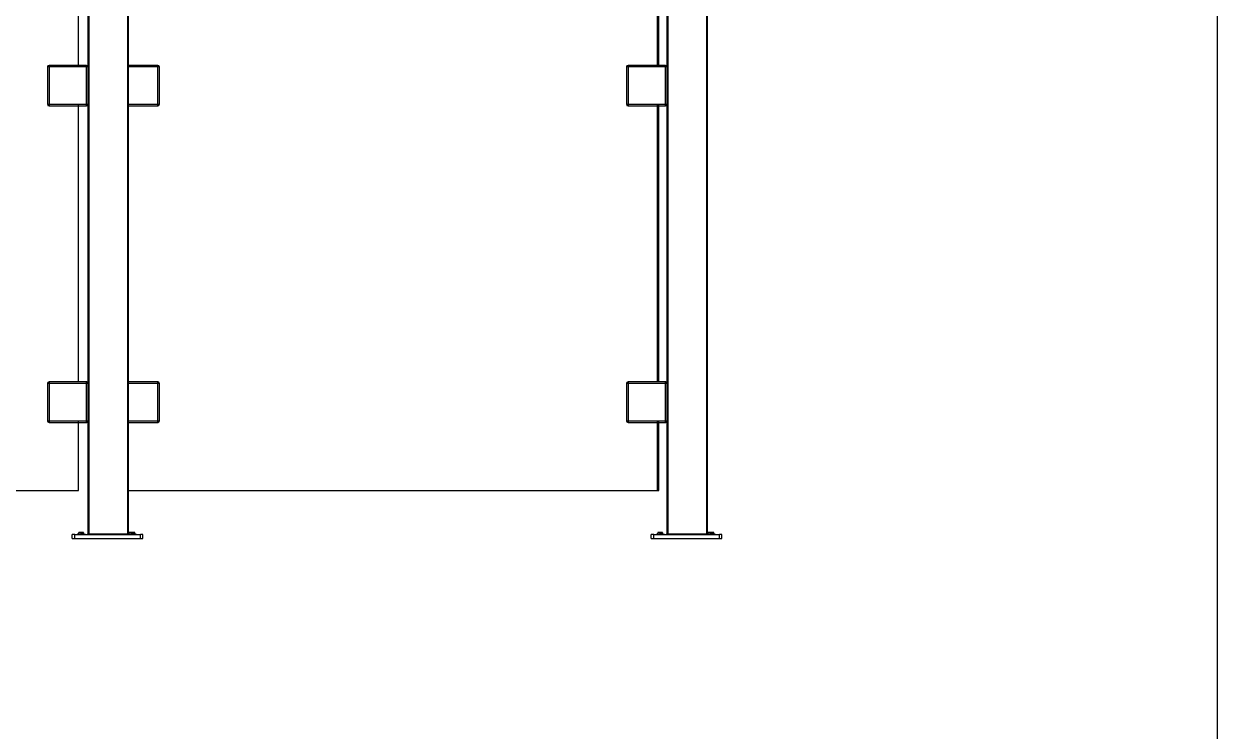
# Model space of a CAD drawing. Header units: millimetres. Extents: x 6020 to 14334, y 16216 to 25078.
# Drawn here: x 11971 to 14334, y 20737 to 22137 of the extents above; entities that cross this region are included whole.
import ezdxf

# ---------------------------------------------------------------- set-up
doc = ezdxf.new("R2010")
doc.units = ezdxf.units.MM
doc.header["$LTSCALE"] = 3
for name, color, linetype in [('Green', 3, 'Continuous'), ('Orange', 30, 'Continuous'), ('Red', 1, 'Continuous')]:
    doc.layers.add(name, color=color, linetype=linetype)

msp = doc.modelspace()

# ---------------------------------------------------------------- linework, layer by layer
msp.add_lwpolyline([(6020.2, 25078), (14334, 25078), (14334, 16215.9), (6020.2, 16215.9)], close=True)
at = {"layer": 'Green', "color": 7}
for p, q in [((12017.5, 22052), (12017.5, 21978)), ((12094.5, 22055), (12020.5, 22055)), ((12020.5, 22052), (12020.5, 21978)), ((12094.5, 22052), (12020.5, 22052)), ((12094.5, 21978), (12094.5, 22052)), ((12236.1, 22055), (12175.7, 22055)), ((12236.1, 22052), (12175.7, 22052)), ((12236.1, 21978), (12236.1, 22052)), ((12239.1, 21978), (12239.1, 22052)), ((13164.3, 22052), (13164.3, 21978)), ((13241.3, 22055), (13167.3, 22055)), ((13167.3, 22052), (13167.3, 21978)), ((13241.3, 22052), (13167.3, 22052)), ((13241.3, 21978), (13241.3, 22052)), ((12020.5, 21978), (12094.5, 21978)), ((12020.5, 21975), (12094.5, 21975)), ((12175.7, 21978), (12236.1, 21978)), ((12175.7, 21975), (12236.1, 21975)), ((13167.3, 21978), (13241.3, 21978)), ((13167.3, 21975), (13241.3, 21975)), ((12017.5, 21425.4), (12017.5, 21351.4)), ((12094.5, 21428.4), (12020.5, 21428.4)), ((12020.5, 21425.4), (12020.5, 21351.4)), ((12094.5, 21425.4), (12020.5, 21425.4)), ((12094.5, 21351.4), (12094.5, 21425.4)), ((12236.1, 21428.4), (12175.7, 21428.4)), ((12236.1, 21425.4), (12175.7, 21425.4)), ((12236.1, 21351.4), (12236.1, 21425.4)), ((12239.1, 21351.4), (12239.1, 21425.4)), ((13164.3, 21425.4), (13164.3, 21351.4)), ((13241.3, 21428.4), (13167.3, 21428.4)), ((13167.3, 21425.4), (13167.3, 21351.4)), ((13241.3, 21425.4), (13167.3, 21425.4)), ((13241.3, 21351.4), (13241.3, 21425.4)), ((12020.5, 21351.4), (12094.5, 21351.4)), ((12020.5, 21348.4), (12094.5, 21348.4)), ((12175.7, 21351.4), (12236.1, 21351.4)), ((12175.7, 21348.4), (12236.1, 21348.4)), ((13167.3, 21351.4), (13241.3, 21351.4)), ((13167.3, 21348.4), (13241.3, 21348.4))]:
    msp.add_line(p, q, dxfattribs=at)
for points in [[(12020.5, 22052, 0), (12017.5, 22052, 0)], [(12020.5, 22055, 0), (12020.5, 22055, 0), (12020.5, 22055, 0), (12020.5, 22055, 0), (12020.5, 22055, 0), (12020.5, 22055, 0), (12020.5, 22055, 0), (12020.5, 22055, 0), (12020.5, 22055, 0), (12020.5, 22055, 0), (12020.5, 22055, 0), (12020.5, 22055, 0), (12020.5, 22055, 0), (12020.5, 22055, 0), (12020.5, 22055, 0), (12020.5, 22054.9, 0), (12020.5, 22054.7, 0), (12020.5, 22052, 0)], [(12094.5, 22052, 0), (12094.5, 22055, 0)], [(12097.5, 22052, 0), (12097.5, 22052, 0), (12097.5, 22052, 0), (12097.5, 22052, 0), (12097.5, 22052, 0), (12097.5, 22052, 0), (12097.5, 22052, 0), (12097.5, 22052, 0), (12097.5, 22052, 0), (12097.5, 22052, 0), (12097.5, 22052, 0), (12097.5, 22052, 0), (12097.5, 22052, 0), (12097.5, 22052, 0), (12097.5, 22052, 0), (12097.4, 22052, 0), (12097.2, 22052, 0), (12094.5, 22052, 0)], [(12236.1, 22052, 0), (12236.1, 22055, 0)], [(12239.1, 22052, 0), (12239.1, 22052, 0), (12239.1, 22052, 0), (12239.1, 22052, 0), (12239.1, 22052, 0), (12239.1, 22052, 0), (12239.1, 22052, 0), (12239.1, 22052, 0), (12239.1, 22052, 0), (12239.1, 22052, 0), (12239.1, 22052, 0), (12239.1, 22052, 0), (12239.1, 22052, 0), (12239.1, 22052, 0), (12239.1, 22052, 0), (12239, 22052, 0), (12238.8, 22052, 0), (12236.1, 22052, 0)], [(13167.3, 22052, 0), (13164.3, 22052, 0)], [(13167.3, 22055, 0), (13167.3, 22055, 0), (13167.3, 22055, 0), (13167.3, 22055, 0), (13167.3, 22055, 0), (13167.3, 22055, 0), (13167.3, 22055, 0), (13167.3, 22055, 0), (13167.3, 22055, 0), (13167.3, 22055, 0), (13167.3, 22055, 0), (13167.3, 22055, 0), (13167.3, 22055, 0), (13167.3, 22055, 0), (13167.3, 22055, 0), (13167.3, 22054.9, 0), (13167.3, 22054.7, 0), (13167.3, 22052, 0)], [(13241.3, 22052, 0), (13241.3, 22055, 0)], [(13244.3, 22052, 0), (13244.3, 22052, 0), (13244.3, 22052, 0), (13244.3, 22052, 0), (13244.3, 22052, 0), (13244.3, 22052, 0), (13244.3, 22052, 0), (13244.3, 22052, 0), (13244.3, 22052, 0), (13244.3, 22052, 0), (13244.3, 22052, 0), (13244.3, 22052, 0), (13244.3, 22052, 0), (13244.2, 22052, 0), (13244.2, 22052, 0), (13243.9, 22052, 0), (13241.3, 22052, 0)], [(12017.5, 21978, 0), (12017.5, 21978, 0), (12017.5, 21978, 0), (12017.5, 21978, 0), (12017.5, 21978, 0), (12017.5, 21978, 0), (12017.5, 21978, 0), (12017.5, 21978, 0), (12017.5, 21978, 0), (12017.5, 21978, 0), (12017.5, 21978, 0), (12017.5, 21978, 0), (12017.5, 21978, 0), (12017.5, 21978, 0), (12017.6, 21978, 0), (12017.9, 21978, 0), (12020.5, 21978, 0)], [(12020.5, 21978, 0), (12020.5, 21975.9, 0), (12020.5, 21975.2, 0), (12020.5, 21975.1, 0), (12020.5, 21975, 0), (12020.5, 21975, 0), (12020.5, 21975, 0), (12020.5, 21975, 0), (12020.5, 21975, 0), (12020.5, 21975, 0), (12020.5, 21975, 0), (12020.5, 21975, 0), (12020.5, 21975, 0), (12020.5, 21975, 0), (12020.5, 21975, 0), (12020.5, 21975, 0), (12020.5, 21975, 0), (12020.5, 21975, 0), (12020.5, 21975, 0)], [(12094.5, 21978, 0), (12097.5, 21978, 0)], [(12094.5, 21975, 0), (12094.5, 21975, 0), (12094.5, 21975, 0), (12094.5, 21975, 0), (12094.5, 21975, 0), (12094.5, 21975, 0), (12094.5, 21975, 0), (12094.5, 21975, 0), (12094.5, 21975, 0), (12094.5, 21975, 0), (12094.5, 21975, 0), (12094.5, 21975, 0), (12094.5, 21975, 0), (12094.5, 21975.1, 0), (12094.5, 21975.1, 0), (12094.5, 21975.4, 0), (12094.5, 21978, 0)], [(12236.1, 21978, 0), (12239.1, 21978, 0)], [(12236.1, 21975, 0), (12236.1, 21975, 0), (12236.1, 21975, 0), (12236.1, 21975, 0), (12236.1, 21975, 0), (12236.1, 21975, 0), (12236.1, 21975, 0), (12236.1, 21975, 0), (12236.1, 21975, 0), (12236.1, 21975, 0), (12236.1, 21975, 0), (12236.1, 21975, 0), (12236.1, 21975, 0), (12236.1, 21975.1, 0), (12236.1, 21975.1, 0), (12236.1, 21975.4, 0), (12236.1, 21978, 0)], [(13164.3, 21978, 0), (13164.3, 21978, 0), (13164.3, 21978, 0), (13164.3, 21978, 0), (13164.3, 21978, 0), (13164.3, 21978, 0), (13164.3, 21978, 0), (13164.3, 21978, 0), (13164.3, 21978, 0), (13164.3, 21978, 0), (13164.3, 21978, 0), (13164.3, 21978, 0), (13164.3, 21978, 0), (13164.3, 21978, 0), (13164.3, 21978, 0), (13164.6, 21978, 0), (13167.3, 21978, 0)], [(13167.3, 21978, 0), (13167.3, 21975.9, 0), (13167.3, 21975.2, 0), (13167.3, 21975.1, 0), (13167.3, 21975, 0), (13167.3, 21975, 0), (13167.3, 21975, 0), (13167.3, 21975, 0), (13167.3, 21975, 0), (13167.3, 21975, 0), (13167.3, 21975, 0), (13167.3, 21975, 0), (13167.3, 21975, 0), (13167.3, 21975, 0), (13167.3, 21975, 0), (13167.3, 21975, 0), (13167.3, 21975, 0), (13167.3, 21975, 0), (13167.3, 21975, 0)], [(13241.3, 21978, 0), (13244.3, 21978, 0)], [(13241.3, 21975, 0), (13241.3, 21975, 0), (13241.3, 21975, 0), (13241.3, 21975, 0), (13241.3, 21975, 0), (13241.3, 21975, 0), (13241.3, 21975, 0), (13241.3, 21975, 0), (13241.3, 21975, 0), (13241.3, 21975, 0), (13241.3, 21975, 0), (13241.3, 21975, 0), (13241.3, 21975, 0), (13241.3, 21975.1, 0), (13241.3, 21975.1, 0), (13241.3, 21975.4, 0), (13241.3, 21978, 0)], [(12020.5, 21425.4, 0), (12017.5, 21425.4, 0)], [(12020.5, 21428.4, 0), (12020.5, 21428.4, 0), (12020.5, 21428.4, 0), (12020.5, 21428.4, 0), (12020.5, 21428.4, 0), (12020.5, 21428.4, 0), (12020.5, 21428.4, 0), (12020.5, 21428.4, 0), (12020.5, 21428.4, 0), (12020.5, 21428.4, 0), (12020.5, 21428.4, 0), (12020.5, 21428.4, 0), (12020.5, 21428.4, 0), (12020.5, 21428.4, 0), (12020.5, 21428.4, 0), (12020.5, 21428.3, 0), (12020.5, 21428.1, 0), (12020.5, 21425.4, 0)], [(12094.5, 21425.4, 0), (12094.5, 21428.4, 0)], [(12097.5, 21425.4, 0), (12097.5, 21425.4, 0), (12097.5, 21425.4, 0), (12097.5, 21425.4, 0), (12097.5, 21425.4, 0), (12097.5, 21425.4, 0), (12097.5, 21425.4, 0), (12097.5, 21425.4, 0), (12097.5, 21425.4, 0), (12097.5, 21425.4, 0), (12097.5, 21425.4, 0), (12097.5, 21425.4, 0), (12097.5, 21425.4, 0), (12097.5, 21425.4, 0), (12097.5, 21425.4, 0), (12097.4, 21425.4, 0), (12097.2, 21425.4, 0), (12094.5, 21425.4, 0)], [(12236.1, 21425.4, 0), (12236.1, 21428.4, 0)], [(12239.1, 21425.4, 0), (12239.1, 21425.4, 0), (12239.1, 21425.4, 0), (12239.1, 21425.4, 0), (12239.1, 21425.4, 0), (12239.1, 21425.4, 0), (12239.1, 21425.4, 0), (12239.1, 21425.4, 0), (12239.1, 21425.4, 0), (12239.1, 21425.4, 0), (12239.1, 21425.4, 0), (12239.1, 21425.4, 0), (12239.1, 21425.4, 0), (12239.1, 21425.4, 0), (12239.1, 21425.4, 0), (12239, 21425.4, 0), (12238.8, 21425.4, 0), (12236.1, 21425.4, 0)], [(13167.3, 21425.4, 0), (13164.3, 21425.4, 0)], [(13167.3, 21428.4, 0), (13167.3, 21428.4, 0), (13167.3, 21428.4, 0), (13167.3, 21428.4, 0), (13167.3, 21428.4, 0), (13167.3, 21428.4, 0), (13167.3, 21428.4, 0), (13167.3, 21428.4, 0), (13167.3, 21428.4, 0), (13167.3, 21428.4, 0), (13167.3, 21428.4, 0), (13167.3, 21428.4, 0), (13167.3, 21428.4, 0), (13167.3, 21428.4, 0), (13167.3, 21428.4, 0), (13167.3, 21428.3, 0), (13167.3, 21428.1, 0), (13167.3, 21425.4, 0)], [(13241.3, 21425.4, 0), (13241.3, 21428.4, 0)], [(13244.3, 21425.4, 0), (13244.3, 21425.4, 0), (13244.3, 21425.4, 0), (13244.3, 21425.4, 0), (13244.3, 21425.4, 0), (13244.3, 21425.4, 0), (13244.3, 21425.4, 0), (13244.3, 21425.4, 0), (13244.3, 21425.4, 0), (13244.3, 21425.4, 0), (13244.3, 21425.4, 0), (13244.3, 21425.4, 0), (13244.3, 21425.4, 0), (13244.2, 21425.4, 0), (13244.2, 21425.4, 0), (13243.9, 21425.4, 0), (13241.3, 21425.4, 0)], [(12017.5, 21351.4, 0), (12017.5, 21351.4, 0), (12017.5, 21351.4, 0), (12017.5, 21351.4, 0), (12017.5, 21351.4, 0), (12017.5, 21351.4, 0), (12017.5, 21351.4, 0), (12017.5, 21351.4, 0), (12017.5, 21351.4, 0), (12017.5, 21351.4, 0), (12017.5, 21351.4, 0), (12017.5, 21351.4, 0), (12017.5, 21351.4, 0), (12017.5, 21351.4, 0), (12017.6, 21351.4, 0), (12017.9, 21351.4, 0), (12020.5, 21351.4, 0)], [(12020.5, 21351.4, 0), (12020.5, 21348.4, 0)], [(12094.5, 21348.4, 0), (12094.5, 21348.4, 0), (12094.5, 21348.4, 0), (12094.5, 21348.4, 0), (12094.5, 21348.4, 0), (12094.5, 21348.4, 0), (12094.5, 21348.4, 0), (12094.5, 21348.4, 0), (12094.5, 21348.4, 0), (12094.5, 21348.4, 0), (12094.5, 21348.4, 0), (12094.5, 21348.4, 0), (12094.5, 21348.4, 0), (12094.5, 21348.4, 0), (12094.5, 21348.5, 0), (12094.5, 21348.5, 0), (12094.5, 21348.8, 0), (12094.5, 21351.4, 0)], [(12094.5, 21351.4, 0), (12097.5, 21351.4, 0)], [(12236.1, 21348.4, 0), (12236.1, 21348.4, 0), (12236.1, 21348.4, 0), (12236.1, 21348.4, 0), (12236.1, 21348.4, 0), (12236.1, 21348.4, 0), (12236.1, 21348.4, 0), (12236.1, 21348.4, 0), (12236.1, 21348.4, 0), (12236.1, 21348.4, 0), (12236.1, 21348.4, 0), (12236.1, 21348.4, 0), (12236.1, 21348.4, 0), (12236.1, 21348.4, 0), (12236.1, 21348.5, 0), (12236.1, 21348.5, 0), (12236.1, 21348.8, 0), (12236.1, 21351.4, 0)], [(12236.1, 21351.4, 0), (12239.1, 21351.4, 0)], [(13164.3, 21351.4, 0), (13164.3, 21351.4, 0), (13164.3, 21351.4, 0), (13164.3, 21351.4, 0), (13164.3, 21351.4, 0), (13164.3, 21351.4, 0), (13164.3, 21351.4, 0), (13164.3, 21351.4, 0), (13164.3, 21351.4, 0), (13164.3, 21351.4, 0), (13164.3, 21351.4, 0), (13164.3, 21351.4, 0), (13164.3, 21351.4, 0), (13164.3, 21351.4, 0), (13164.3, 21351.4, 0), (13164.6, 21351.4, 0), (13167.3, 21351.4, 0)], [(13167.3, 21351.4, 0), (13167.3, 21348.4, 0)], [(13241.3, 21348.4, 0), (13241.3, 21348.4, 0), (13241.3, 21348.4, 0), (13241.3, 21348.4, 0), (13241.3, 21348.4, 0), (13241.3, 21348.4, 0), (13241.3, 21348.4, 0), (13241.3, 21348.4, 0), (13241.3, 21348.4, 0), (13241.3, 21348.4, 0), (13241.3, 21348.4, 0), (13241.3, 21348.4, 0), (13241.3, 21348.4, 0), (13241.3, 21348.4, 0), (13241.3, 21348.5, 0), (13241.3, 21348.5, 0), (13241.3, 21348.8, 0), (13241.3, 21351.4, 0)], [(13241.3, 21351.4, 0), (13244.3, 21351.4, 0)]]:
    msp.add_polyline3d(points, dxfattribs=at)
for centre, start, end in [((12020.5, 22052), 90, 180), ((12094.5, 22052), 360, 90), ((12236.1, 22052), 360, 90), ((13167.3, 22052), 90, 180), ((13241.3, 22052), 0, 90), ((12020.5, 21978), 180, 270), ((12094.5, 21978), 270, 0), ((12236.1, 21978), 270, 0), ((13167.3, 21978), 180, 270), ((13241.3, 21978), 270, 360), ((12020.5, 21425.4), 90, 180), ((12094.5, 21425.4), 0, 90), ((12236.1, 21425.4), 0, 90), ((13167.3, 21425.4), 90, 180), ((13241.3, 21425.4), 0, 90), ((12020.5, 21351.4), 180, 270), ((12094.5, 21351.4), 270, 360), ((12236.1, 21351.4), 270, 360), ((13167.3, 21351.4), 180, 270), ((13241.3, 21351.4), 270, 0)]:
    msp.add_arc(centre, 3, start, end, dxfattribs=at)
at = {"layer": 'Orange', "color": 7}
for p, q in [((12097.5, 23524.7), (12097.5, 21128.2)), ((12099.3, 23524.7), (12099.3, 21128.2)), ((12175.7, 23524.7), (12175.7, 21128.2)), ((12177.5, 23524.7), (12177.5, 21128.2)), ((13244.3, 23524.7), (13244.3, 21128.2)), ((13246.1, 23524.7), (13246.1, 21128.2)), ((13322.5, 23524.7), (13322.5, 21128.2)), ((13324.3, 23524.7), (13324.3, 21128.2)), ((12079, 21127), (12079, 21129.4)), ((12079.2, 21127), (12079.2, 21129.4)), ((12084.3, 21127), (12084.3, 21129.4)), ((12089.2, 21127), (12089.2, 21129.4)), ((12178.9, 21127), (12178.9, 21129.4)), ((12184, 21127), (12184, 21129.4)), ((12188.9, 21127), (12188.9, 21129.4)), ((12190.8, 21127), (12190.8, 21129.4)), ((13226, 21127), (13226, 21129.4)), ((13231.1, 21127), (13231.1, 21129.4)), ((13236, 21127), (13236, 21129.4)), ((13325.7, 21127), (13325.7, 21129.4)), ((13330.8, 21127), (13330.8, 21129.4)), ((13335.6, 21127), (13335.6, 21129.4)), ((13337.6, 21127), (13337.6, 21129.4)), ((12066.5, 21118.4), (12066.5, 21126.4)), ((12071.5, 21126.4), (12201.5, 21126.4)), ((12071.5, 21118.4), (12071.5, 21126.4)), ((12071.5, 21118.4), (12201.5, 21118.4)), ((12079.2, 21127), (12084.3, 21127)), ((12084.3, 21126.8), (12079.3, 21126.8)), ((12084.3, 21127), (12089.2, 21127)), ((12089.1, 21126.8), (12084.3, 21126.8)), ((12099.3, 21128.2), (12175.7, 21128.2)), ((12178.9, 21127), (12184, 21127)), ((12184, 21126.8), (12179, 21126.8)), ((12184, 21127), (12188.9, 21127)), ((12188.8, 21126.8), (12184, 21126.8)), ((12201.5, 21118.4), (12201.5, 21126.4)), ((12206.5, 21118.4), (12206.5, 21126.4)), ((13213.3, 21118.4), (13213.3, 21126.4)), ((13218.3, 21126.4), (13348.3, 21126.4)), ((13218.3, 21118.4), (13218.3, 21126.4)), ((13218.3, 21118.4), (13348.3, 21118.4)), ((13226, 21127), (13231.1, 21127)), ((13231.1, 21126.8), (13226.1, 21126.8)), ((13231.1, 21127), (13236, 21127)), ((13235.8, 21126.8), (13231.1, 21126.8)), ((13246.1, 21128.2), (13322.5, 21128.2)), ((13325.7, 21127), (13330.8, 21127)), ((13330.7, 21126.8), (13325.8, 21126.8)), ((13335.5, 21126.8), (13330.7, 21126.8)), ((13330.8, 21127), (13335.6, 21127)), ((13348.3, 21118.4), (13348.3, 21126.4)), ((13353.3, 21118.4), (13353.3, 21126.4))]:
    msp.add_line(p, q, dxfattribs=at)
for points in [[(12079.2, 21129.4, 0), (12079.2, 21130, 0), (12079.2, 21130.1, 0), (12079.2, 21130.2, 0), (12079.2, 21130.2, 0), (12079.1, 21130.2, 0), (12079.1, 21130.2, 0), (12079.1, 21130.2, 0), (12079.1, 21130.2, 0), (12079.1, 21130.2, 0), (12079.1, 21130.2, 0), (12079.1, 21130.2, 0), (12079.1, 21130.2, 0), (12079.1, 21130.2, 0), (12079.1, 21130.2, 0), (12079.1, 21130.2, 0), (12079.1, 21130.2, 0), (12079.1, 21130.2, 0), (12079.1, 21130.2, 0), (12079.1, 21130.2, 0), (12079.1, 21130.2, 0), (12079.1, 21130.2, 0), (12079.1, 21130.2, 0), (12079.1, 21130.2, 0), (12079.1, 21130.1, 0), (12079.1, 21130.1, 0), (12079.1, 21129.9, 0), (12079, 21129.4, 0)], [(12084.3, 21129.4, 0), (12084.2, 21129.5, 0), (12084.1, 21129.6, 0), (12084, 21129.7, 0), (12083.8, 21129.8, 0), (12083.5, 21130, 0), (12083.2, 21130, 0), (12082.5, 21130.2, 0), (12081.2, 21130.2, 0), (12080.6, 21130.1, 0), (12080.1, 21130, 0), (12079.9, 21129.9, 0), (12079.6, 21129.8, 0), (12079.5, 21129.7, 0), (12079.4, 21129.6, 0), (12079.3, 21129.5, 0), (12079.2, 21129.4, 0)], [(12084.5, 21129.6, 0), (12084.6, 21129.7, 0), (12084.8, 21129.8, 0), (12085, 21129.9, 0), (12085.3, 21130, 0), (12085.9, 21130.1, 0), (12086.6, 21130.2, 0), (12087.2, 21130.2, 0), (12087.8, 21130.1, 0), (12088.1, 21130.1, 0), (12088.4, 21130, 0), (12088.7, 21129.8, 0), (12088.9, 21129.8, 0), (12089, 21129.7, 0), (12089.1, 21129.5, 0), (12089.2, 21129.5, 0), (12089.2, 21129.4, 0)], [(12178.9, 21129.4, 0), (12178.9, 21130, 0), (12178.9, 21130.1, 0), (12178.9, 21130.2, 0), (12178.9, 21130.2, 0), (12178.8, 21130.2, 0), (12178.8, 21130.2, 0), (12178.8, 21130.2, 0), (12178.8, 21130.2, 0), (12178.8, 21130.2, 0), (12178.8, 21130.2, 0), (12178.8, 21130.2, 0), (12178.8, 21130.2, 0), (12178.8, 21130.2, 0), (12178.8, 21130.2, 0), (12178.8, 21130.2, 0), (12178.8, 21130.2, 0), (12178.8, 21130.2, 0), (12178.8, 21130.2, 0), (12178.8, 21130.2, 0), (12178.8, 21130.2, 0), (12178.8, 21130.2, 0), (12178.8, 21130.2, 0), (12178.8, 21130.2, 0), (12178.8, 21130.1, 0), (12178.8, 21130.1, 0), (12178.8, 21129.9, 0), (12178.7, 21129.4, 0)], [(12184, 21129.4, 0), (12183.9, 21129.5, 0), (12183.8, 21129.6, 0), (12183.7, 21129.7, 0), (12183.5, 21129.8, 0), (12183.2, 21130, 0), (12182.9, 21130, 0), (12182.2, 21130.2, 0), (12180.8, 21130.2, 0), (12180.3, 21130.1, 0), (12179.8, 21130, 0), (12179.6, 21129.9, 0), (12179.3, 21129.8, 0), (12179.2, 21129.7, 0), (12179.1, 21129.6, 0), (12179, 21129.5, 0), (12178.9, 21129.4, 0)], [(12184.2, 21129.6, 0), (12184.3, 21129.7, 0), (12184.4, 21129.8, 0), (12184.7, 21129.9, 0), (12185, 21130, 0), (12185.6, 21130.1, 0), (12186.3, 21130.2, 0), (12186.9, 21130.2, 0), (12187.5, 21130.1, 0), (12187.8, 21130.1, 0), (12188.1, 21130, 0), (12188.4, 21129.8, 0), (12188.6, 21129.8, 0), (12188.7, 21129.7, 0), (12188.8, 21129.5, 0), (12188.9, 21129.5, 0), (12188.9, 21129.4, 0)], [(12186.1, 21129.6, 0), (12186.2, 21129.7, 0), (12186.4, 21129.8, 0), (12186.6, 21129.9, 0), (12186.9, 21130, 0), (12187.5, 21130.1, 0), (12188.2, 21130.2, 0), (12188.8, 21130.2, 0), (12189.4, 21130.1, 0), (12189.7, 21130.1, 0), (12190, 21130, 0), (12190.3, 21129.8, 0), (12190.5, 21129.8, 0), (12190.6, 21129.7, 0), (12190.7, 21129.5, 0), (12190.8, 21129.5, 0), (12190.8, 21129.4, 0)], [(12188.7, 21129.4, 0), (12188.8, 21130, 0), (12188.8, 21130.1, 0), (12188.8, 21130.2, 0), (12188.8, 21130.2, 0), (12188.8, 21130.2, 0), (12188.8, 21130.2, 0), (12188.8, 21130.2, 0), (12188.8, 21130.2, 0), (12188.8, 21130.2, 0), (12188.8, 21130.2, 0), (12188.8, 21130.2, 0), (12188.8, 21130.2, 0), (12188.8, 21130.2, 0), (12188.8, 21130.2, 0), (12188.8, 21130.2, 0), (12188.8, 21130.2, 0), (12188.8, 21130.2, 0), (12188.8, 21130.2, 0), (12188.8, 21130.2, 0), (12188.8, 21130.2, 0), (12188.8, 21130.2, 0), (12188.8, 21130.2, 0), (12188.8, 21130.2, 0), (12188.9, 21130.1, 0), (12188.9, 21130.1, 0), (12188.9, 21129.9, 0), (12188.9, 21129.4, 0)], [(13226, 21129.4, 0), (13225.9, 21130, 0), (13225.9, 21130.1, 0), (13225.9, 21130.2, 0), (13225.9, 21130.2, 0), (13225.9, 21130.2, 0), (13225.9, 21130.2, 0), (13225.9, 21130.2, 0), (13225.9, 21130.2, 0), (13225.9, 21130.2, 0), (13225.9, 21130.2, 0), (13225.9, 21130.2, 0), (13225.9, 21130.2, 0), (13225.9, 21130.2, 0), (13225.9, 21130.2, 0), (13225.9, 21130.2, 0), (13225.9, 21130.2, 0), (13225.9, 21130.2, 0), (13225.9, 21130.2, 0), (13225.9, 21130.2, 0), (13225.8, 21130.2, 0), (13225.8, 21130.2, 0), (13225.8, 21130.2, 0), (13225.8, 21130.2, 0), (13225.8, 21130.1, 0), (13225.8, 21130.1, 0), (13225.8, 21129.9, 0), (13225.8, 21129.4, 0)], [(13231.1, 21129.4, 0), (13231, 21129.5, 0), (13230.8, 21129.6, 0), (13230.7, 21129.7, 0), (13230.6, 21129.8, 0), (13230.3, 21130, 0), (13229.9, 21130, 0), (13229.3, 21130.2, 0), (13227.9, 21130.2, 0), (13227.4, 21130.1, 0), (13226.8, 21130, 0), (13226.6, 21129.9, 0), (13226.4, 21129.8, 0), (13226.2, 21129.7, 0), (13226.1, 21129.6, 0), (13226, 21129.5, 0), (13226, 21129.4, 0)], [(13231.2, 21129.6, 0), (13231.4, 21129.7, 0), (13231.5, 21129.8, 0), (13231.8, 21129.9, 0), (13232, 21130, 0), (13232.7, 21130.1, 0), (13233.3, 21130.2, 0), (13233.9, 21130.2, 0), (13234.5, 21130.1, 0), (13234.9, 21130.1, 0), (13235.2, 21130, 0), (13235.5, 21129.8, 0), (13235.6, 21129.8, 0), (13235.7, 21129.7, 0), (13235.9, 21129.5, 0), (13235.9, 21129.5, 0), (13236, 21129.4, 0)], [(13325.7, 21129.4, 0), (13325.6, 21130, 0), (13325.6, 21130.1, 0), (13325.6, 21130.2, 0), (13325.6, 21130.2, 0), (13325.6, 21130.2, 0), (13325.6, 21130.2, 0), (13325.6, 21130.2, 0), (13325.6, 21130.2, 0), (13325.6, 21130.2, 0), (13325.6, 21130.2, 0), (13325.6, 21130.2, 0), (13325.6, 21130.2, 0), (13325.6, 21130.2, 0), (13325.6, 21130.2, 0), (13325.6, 21130.2, 0), (13325.6, 21130.2, 0), (13325.6, 21130.2, 0), (13325.5, 21130.2, 0), (13325.5, 21130.2, 0), (13325.5, 21130.2, 0), (13325.5, 21130.2, 0), (13325.5, 21130.2, 0), (13325.5, 21130.2, 0), (13325.5, 21130.1, 0), (13325.5, 21130.1, 0), (13325.5, 21129.9, 0), (13325.5, 21129.4, 0)], [(13330.8, 21129.4, 0), (13330.7, 21129.5, 0), (13330.5, 21129.6, 0), (13330.4, 21129.7, 0), (13330.3, 21129.8, 0), (13330, 21130, 0), (13329.6, 21130, 0), (13329, 21130.2, 0), (13327.6, 21130.2, 0), (13327.1, 21130.1, 0), (13326.5, 21130, 0), (13326.3, 21129.9, 0), (13326.1, 21129.8, 0), (13325.9, 21129.7, 0), (13325.8, 21129.6, 0), (13325.7, 21129.5, 0), (13325.7, 21129.4, 0)], [(13330.9, 21129.6, 0), (13331.1, 21129.7, 0), (13331.2, 21129.8, 0), (13331.5, 21129.9, 0), (13331.7, 21130, 0), (13332.4, 21130.1, 0), (13333, 21130.2, 0), (13333.6, 21130.2, 0), (13334.2, 21130.1, 0), (13334.5, 21130.1, 0), (13334.9, 21130, 0), (13335.2, 21129.8, 0), (13335.3, 21129.8, 0), (13335.4, 21129.7, 0), (13335.5, 21129.5, 0), (13335.6, 21129.5, 0), (13335.6, 21129.4, 0)], [(13332.8, 21129.6, 0), (13333, 21129.7, 0), (13333.1, 21129.8, 0), (13333.4, 21129.9, 0), (13333.7, 21130, 0), (13334.3, 21130.1, 0), (13334.9, 21130.2, 0), (13335.5, 21130.2, 0), (13336.1, 21130.1, 0), (13336.5, 21130.1, 0), (13336.8, 21130, 0), (13337.1, 21129.8, 0), (13337.2, 21129.8, 0), (13337.3, 21129.7, 0), (13337.5, 21129.5, 0), (13337.5, 21129.5, 0), (13337.6, 21129.4, 0)], [(13335.5, 21129.4, 0), (13335.5, 21130, 0), (13335.5, 21130.1, 0), (13335.5, 21130.2, 0), (13335.5, 21130.2, 0), (13335.5, 21130.2, 0), (13335.5, 21130.2, 0), (13335.5, 21130.2, 0), (13335.5, 21130.2, 0), (13335.5, 21130.2, 0), (13335.5, 21130.2, 0), (13335.5, 21130.2, 0), (13335.5, 21130.2, 0), (13335.6, 21130.2, 0), (13335.6, 21130.2, 0), (13335.6, 21130.2, 0), (13335.6, 21130.2, 0), (13335.6, 21130.2, 0), (13335.6, 21130.2, 0), (13335.6, 21130.2, 0), (13335.6, 21130.2, 0), (13335.6, 21130.2, 0), (13335.6, 21130.2, 0), (13335.6, 21130.2, 0), (13335.6, 21130.1, 0), (13335.6, 21130.1, 0), (13335.6, 21129.9, 0), (13335.6, 21129.4, 0)], [(12071.5, 21126.4, 0), (12066.5, 21126.4, 0)], [(12066.5, 21118.4, 0), (12066.5, 21118.4, 0), (12066.5, 21118.4, 0), (12066.5, 21118.4, 0), (12066.5, 21118.4, 0), (12066.5, 21118.4, 0), (12066.5, 21118.4, 0), (12066.5, 21118.4, 0), (12066.5, 21118.4, 0), (12066.5, 21118.4, 0), (12066.5, 21118.4, 0), (12066.5, 21118.4, 0), (12066.5, 21118.4, 0), (12066.6, 21118.4, 0), (12066.7, 21118.4, 0), (12067.1, 21118.4, 0), (12071.5, 21118.4, 0)], [(12079.5, 21126.8, 0), (12077, 21126.8, 0), (12076.5, 21126.8, 0), (12076.4, 21126.8, 0), (12076.4, 21126.8, 0), (12076.4, 21126.8, 0), (12076.4, 21126.8, 0), (12076.4, 21126.8, 0), (12076.4, 21126.8, 0), (12076.4, 21126.8, 0), (12076.4, 21126.8, 0), (12076.4, 21126.8, 0), (12076.4, 21126.8, 0), (12076.4, 21126.8, 0), (12076.4, 21126.8, 0), (12076.4, 21126.8, 0), (12076.4, 21126.8, 0), (12076.4, 21126.8, 0), (12076.4, 21126.8, 0), (12076.4, 21126.8, 0), (12076.4, 21126.8, 0), (12076.5, 21126.8, 0), (12076.8, 21126.8, 0), (12078, 21126.8, 0), (12091.9, 21126.8, 0)], [(12077.1, 21126.8, 0), (12077.1, 21126.8, 0), (12077.1, 21126.8, 0), (12077.1, 21126.8, 0), (12077.1, 21126.8, 0), (12077.1, 21126.8, 0), (12077.1, 21126.8, 0), (12077.1, 21126.8, 0), (12077.1, 21126.8, 0), (12077.1, 21126.8, 0), (12077.1, 21126.8, 0), (12077.1, 21126.8, 0), (12077.1, 21126.8, 0), (12077.1, 21126.8, 0), (12077.2, 21126.8, 0), (12077.4, 21126.8, 0), (12078.5, 21126.8, 0), (12080.4, 21126.8, 0)], [(12091.9, 21126.8, 0), (12091.9, 21126.8, 0), (12091.9, 21126.8, 0), (12091.9, 21126.8, 0), (12091.9, 21126.8, 0), (12091.9, 21126.8, 0), (12091.9, 21126.8, 0), (12091.9, 21126.8, 0), (12091.9, 21126.8, 0), (12091.9, 21126.8, 0), (12091.9, 21126.8, 0), (12091.9, 21126.8, 0), (12091.8, 21126.8, 0), (12091.8, 21126.8, 0), (12091.7, 21126.8, 0), (12091.4, 21126.8, 0), (12090, 21126.8, 0), (12087.7, 21126.8, 0)], [(12092.5, 21126.8, 0), (12092.5, 21126.8, 0), (12092.5, 21126.8, 0), (12092.5, 21126.8, 0), (12092.5, 21126.8, 0), (12092.5, 21126.8, 0), (12092.5, 21126.8, 0), (12092.5, 21126.8, 0), (12092.5, 21126.8, 0), (12092.5, 21126.8, 0), (12092.5, 21126.8, 0), (12092.5, 21126.8, 0), (12092.5, 21126.8, 0), (12092.5, 21126.8, 0), (12092.4, 21126.8, 0), (12092.1, 21126.8, 0), (12090.8, 21126.8, 0), (12088.6, 21126.8, 0)], [(12088.6, 21126.8, 0), (12092.5, 21126.8, 0)], [(12097.5, 21128.2, 0), (12097.5, 21128.2, 0), (12097.5, 21128.2, 0), (12097.5, 21128.2, 0), (12097.5, 21128.2, 0), (12097.5, 21128.2, 0), (12097.5, 21128.2, 0), (12097.5, 21128.2, 0), (12097.5, 21128.2, 0), (12097.5, 21128.2, 0), (12097.5, 21128.2, 0), (12097.5, 21128.2, 0), (12097.5, 21128.2, 0), (12097.5, 21128.2, 0), (12097.6, 21128.2, 0), (12097.7, 21128.2, 0), (12099.3, 21128.2, 0)], [(12099.3, 21128.2, 0), (12099.3, 21126.4, 0)], [(12175.7, 21126.4, 0), (12175.7, 21126.4, 0), (12175.7, 21126.4, 0), (12175.7, 21126.4, 0), (12175.7, 21126.4, 0), (12175.7, 21126.4, 0), (12175.7, 21126.4, 0), (12175.7, 21126.4, 0), (12175.7, 21126.4, 0), (12175.7, 21126.4, 0), (12175.7, 21126.4, 0), (12175.7, 21126.4, 0), (12175.7, 21126.4, 0), (12175.7, 21126.4, 0), (12175.7, 21126.4, 0), (12175.7, 21126.5, 0), (12175.7, 21126.7, 0), (12175.7, 21128.2, 0)], [(12175.7, 21128.2, 0), (12177.5, 21128.2, 0)], [(12176.1, 21126.8, 0), (12176.1, 21126.8, 0), (12176.1, 21126.8, 0), (12176.1, 21126.8, 0), (12176.1, 21126.8, 0), (12176.1, 21126.8, 0), (12176.1, 21126.8, 0), (12176.1, 21126.8, 0), (12176.1, 21126.8, 0), (12176.1, 21126.8, 0), (12176.1, 21126.8, 0), (12176.1, 21126.8, 0), (12176.1, 21126.8, 0), (12176.2, 21126.8, 0), (12176.3, 21126.8, 0), (12177.1, 21126.8, 0), (12191.5, 21126.8, 0)], [(12191.5, 21126.8, 0), (12191.5, 21126.8, 0), (12191.5, 21126.8, 0), (12191.5, 21126.8, 0), (12191.5, 21126.8, 0), (12191.5, 21126.8, 0), (12191.5, 21126.8, 0), (12191.5, 21126.8, 0), (12191.5, 21126.8, 0), (12191.5, 21126.8, 0), (12191.5, 21126.8, 0), (12191.5, 21126.8, 0), (12191.5, 21126.8, 0), (12191.5, 21126.8, 0), (12191.4, 21126.8, 0), (12191.1, 21126.8, 0), (12187.2, 21126.8, 0)], [(12188.1, 21126.8, 0), (12193.5, 21126.8, 0)], [(12193.5, 21126.8, 0), (12193.5, 21126.8, 0), (12193.5, 21126.8, 0), (12193.5, 21126.8, 0), (12193.5, 21126.8, 0), (12193.5, 21126.8, 0), (12193.5, 21126.8, 0), (12193.5, 21126.8, 0), (12193.5, 21126.8, 0), (12193.5, 21126.8, 0), (12193.5, 21126.8, 0), (12193.5, 21126.8, 0), (12193.5, 21126.8, 0), (12193.4, 21126.8, 0), (12193.4, 21126.8, 0), (12193.4, 21126.8, 0), (12193.1, 21126.8, 0), (12191.9, 21126.8, 0), (12189.9, 21126.8, 0)], [(12206.5, 21126.4, 0), (12206.5, 21126.4, 0), (12206.5, 21126.4, 0), (12206.5, 21126.4, 0), (12206.5, 21126.4, 0), (12206.5, 21126.4, 0), (12206.5, 21126.4, 0), (12206.5, 21126.4, 0), (12206.5, 21126.4, 0), (12206.5, 21126.4, 0), (12206.5, 21126.4, 0), (12206.5, 21126.4, 0), (12206.5, 21126.4, 0), (12206.5, 21126.4, 0), (12206.5, 21126.4, 0), (12206.4, 21126.4, 0), (12205.9, 21126.4, 0), (12201.5, 21126.4, 0)], [(12201.5, 21118.4, 0), (12206.5, 21118.4, 0)], [(13218.3, 21126.4, 0), (13213.3, 21126.4, 0)], [(13213.3, 21118.4, 0), (13213.3, 21118.4, 0), (13213.3, 21118.4, 0), (13213.3, 21118.4, 0), (13213.3, 21118.4, 0), (13213.3, 21118.4, 0), (13213.3, 21118.4, 0), (13213.3, 21118.4, 0), (13213.3, 21118.4, 0), (13213.3, 21118.4, 0), (13213.3, 21118.4, 0), (13213.3, 21118.4, 0), (13213.3, 21118.4, 0), (13213.3, 21118.4, 0), (13213.4, 21118.4, 0), (13213.9, 21118.4, 0), (13218.3, 21118.4, 0)], [(13226.2, 21126.8, 0), (13223.7, 21126.8, 0), (13223.2, 21126.8, 0), (13223.1, 21126.8, 0), (13223.1, 21126.8, 0), (13223.1, 21126.8, 0), (13223.1, 21126.8, 0), (13223.1, 21126.8, 0), (13223.1, 21126.8, 0), (13223.1, 21126.8, 0), (13223.1, 21126.8, 0), (13223.1, 21126.8, 0), (13223.1, 21126.8, 0), (13223.1, 21126.8, 0), (13223.1, 21126.8, 0), (13223.1, 21126.8, 0), (13223.1, 21126.8, 0), (13223.1, 21126.8, 0), (13223.1, 21126.8, 0), (13223.1, 21126.8, 0), (13223.2, 21126.8, 0), (13223.2, 21126.8, 0), (13223.5, 21126.8, 0), (13224.7, 21126.8, 0), (13238.6, 21126.8, 0)], [(13223.8, 21126.8, 0), (13223.8, 21126.8, 0), (13223.8, 21126.8, 0), (13223.8, 21126.8, 0), (13223.8, 21126.8, 0), (13223.8, 21126.8, 0), (13223.8, 21126.8, 0), (13223.8, 21126.8, 0), (13223.8, 21126.8, 0), (13223.8, 21126.8, 0), (13223.8, 21126.8, 0), (13223.8, 21126.8, 0), (13223.8, 21126.8, 0), (13223.8, 21126.8, 0), (13223.8, 21126.8, 0), (13223.9, 21126.8, 0), (13224.2, 21126.8, 0), (13225.2, 21126.8, 0), (13227.1, 21126.8, 0)], [(13238.6, 21126.8, 0), (13238.6, 21126.8, 0), (13238.6, 21126.8, 0), (13238.6, 21126.8, 0), (13238.6, 21126.8, 0), (13238.6, 21126.8, 0), (13238.6, 21126.8, 0), (13238.6, 21126.8, 0), (13238.6, 21126.8, 0), (13238.6, 21126.8, 0), (13238.6, 21126.8, 0), (13238.6, 21126.8, 0), (13238.6, 21126.8, 0), (13238.6, 21126.8, 0), (13238.5, 21126.8, 0), (13238.1, 21126.8, 0), (13236.8, 21126.8, 0), (13234.4, 21126.8, 0)], [(13239.3, 21126.8, 0), (13239.3, 21126.8, 0), (13239.3, 21126.8, 0), (13239.3, 21126.8, 0), (13239.3, 21126.8, 0), (13239.3, 21126.8, 0), (13239.3, 21126.8, 0), (13239.3, 21126.8, 0), (13239.3, 21126.8, 0), (13239.3, 21126.8, 0), (13239.3, 21126.8, 0), (13239.3, 21126.8, 0), (13239.3, 21126.8, 0), (13239.2, 21126.8, 0), (13239.2, 21126.8, 0), (13238.9, 21126.8, 0), (13237.5, 21126.8, 0), (13235.3, 21126.8, 0)], [(13235.3, 21126.8, 0), (13239.3, 21126.8, 0)], [(13244.3, 21128.2, 0), (13244.3, 21128.2, 0), (13244.3, 21128.2, 0), (13244.3, 21128.2, 0), (13244.3, 21128.2, 0), (13244.3, 21128.2, 0), (13244.3, 21128.2, 0), (13244.3, 21128.2, 0), (13244.3, 21128.2, 0), (13244.3, 21128.2, 0), (13244.3, 21128.2, 0), (13244.3, 21128.2, 0), (13244.3, 21128.2, 0), (13244.3, 21128.2, 0), (13244.3, 21128.2, 0), (13244.5, 21128.2, 0), (13246.1, 21128.2, 0)], [(13246.1, 21128.2, 0), (13246.1, 21126.4, 0)], [(13322.5, 21126.4, 0), (13322.5, 21126.4, 0), (13322.5, 21126.4, 0), (13322.5, 21126.4, 0), (13322.5, 21126.4, 0), (13322.5, 21126.4, 0), (13322.5, 21126.4, 0), (13322.5, 21126.4, 0), (13322.5, 21126.4, 0), (13322.5, 21126.4, 0), (13322.5, 21126.4, 0), (13322.5, 21126.4, 0), (13322.5, 21126.4, 0), (13322.5, 21126.4, 0), (13322.5, 21126.4, 0), (13322.5, 21126.5, 0), (13322.5, 21126.7, 0), (13322.5, 21128.2, 0)], [(13322.5, 21128.2, 0), (13324.3, 21128.2, 0)], [(13322.8, 21126.8, 0), (13322.8, 21126.8, 0), (13322.8, 21126.8, 0), (13322.8, 21126.8, 0), (13322.8, 21126.8, 0), (13322.8, 21126.8, 0), (13322.8, 21126.8, 0), (13322.8, 21126.8, 0), (13322.8, 21126.8, 0), (13322.8, 21126.8, 0), (13322.8, 21126.8, 0), (13322.8, 21126.8, 0), (13322.8, 21126.8, 0), (13322.9, 21126.8, 0), (13323.1, 21126.8, 0), (13323.8, 21126.8, 0), (13338.3, 21126.8, 0)], [(13338.3, 21126.8, 0), (13338.3, 21126.8, 0), (13338.3, 21126.8, 0), (13338.3, 21126.8, 0), (13338.3, 21126.8, 0), (13338.3, 21126.8, 0), (13338.3, 21126.8, 0), (13338.3, 21126.8, 0), (13338.3, 21126.8, 0), (13338.3, 21126.8, 0), (13338.3, 21126.8, 0), (13338.3, 21126.8, 0), (13338.3, 21126.8, 0), (13338.3, 21126.8, 0), (13338.2, 21126.8, 0), (13337.8, 21126.8, 0), (13333.8, 21126.8, 0)], [(13334.8, 21126.8, 0), (13340.2, 21126.8, 0)], [(13340.2, 21126.8, 0), (13340.2, 21126.8, 0), (13340.2, 21126.8, 0), (13340.2, 21126.8, 0), (13340.2, 21126.8, 0), (13340.2, 21126.8, 0), (13340.2, 21126.8, 0), (13340.2, 21126.8, 0), (13340.2, 21126.8, 0), (13340.2, 21126.8, 0), (13340.2, 21126.8, 0), (13340.2, 21126.8, 0), (13340.2, 21126.8, 0), (13340.2, 21126.8, 0), (13340.1, 21126.8, 0), (13339.8, 21126.8, 0), (13338.6, 21126.8, 0), (13336.6, 21126.8, 0)], [(13353.3, 21126.4, 0), (13353.3, 21126.4, 0), (13353.3, 21126.4, 0), (13353.3, 21126.4, 0), (13353.3, 21126.4, 0), (13353.3, 21126.4, 0), (13353.3, 21126.4, 0), (13353.3, 21126.4, 0), (13353.3, 21126.4, 0), (13353.3, 21126.4, 0), (13353.3, 21126.4, 0), (13353.3, 21126.4, 0), (13353.2, 21126.4, 0), (13353.2, 21126.4, 0), (13353.1, 21126.4, 0), (13352.6, 21126.4, 0), (13348.3, 21126.4, 0)], [(13348.3, 21118.4, 0), (13353.3, 21118.4, 0)]]:
    msp.add_polyline3d(points, dxfattribs=at)
for points in [[(12084.5, 21130.3, 0), (12079.4, 21130.3, 0), (12079.3, 21130.3, 0), (12079.3, 21130.3, 0), (12079.3, 21130.3, 0), (12079.3, 21130.3, 0), (12079.3, 21130.3, 0), (12079.3, 21130.3, 0), (12079.3, 21130.3, 0), (12079.3, 21130.3, 0), (12079.3, 21130.3, 0), (12079.3, 21130.3, 0), (12079.3, 21130.3, 0), (12079.3, 21130.3, 0), (12079.3, 21130.3, 0), (12079.3, 21130.3, 0), (12079.3, 21130.3, 0), (12079.4, 21130.3, 0), (12079.5, 21130.3, 0), (12079.9, 21130.3, 0), (12088.1, 21130.3, 0), (12088.9, 21130.3, 0), (12088.9, 21130.3, 0), (12088.9, 21130.3, 0), (12088.9, 21130.3, 0), (12088.9, 21130.3, 0), (12088.9, 21130.3, 0), (12088.9, 21130.3, 0), (12088.9, 21130.3, 0), (12088.9, 21130.3, 0), (12088.9, 21130.3, 0), (12088.9, 21130.3, 0), (12088.9, 21130.3, 0), (12088.9, 21130.3, 0), (12088.9, 21130.3, 0), (12088.9, 21130.3, 0), (12088.9, 21130.3, 0), (12088.9, 21130.3, 0), (12088.9, 21130.3, 0), (12088.9, 21130.3, 0), (12088.9, 21130.3, 0), (12088.8, 21130.3, 0), (12087.6, 21130.3, 0)], [(12184.2, 21130.3, 0), (12179.1, 21130.3, 0), (12179, 21130.3, 0), (12179, 21130.3, 0), (12179, 21130.3, 0), (12179, 21130.3, 0), (12179, 21130.3, 0), (12179, 21130.3, 0), (12179, 21130.3, 0), (12179, 21130.3, 0), (12179, 21130.3, 0), (12179, 21130.3, 0), (12179, 21130.3, 0), (12179, 21130.3, 0), (12179, 21130.3, 0), (12179, 21130.3, 0), (12179, 21130.3, 0), (12179.1, 21130.3, 0), (12179.2, 21130.3, 0), (12179.6, 21130.3, 0), (12187.8, 21130.3, 0), (12188.6, 21130.3, 0), (12188.6, 21130.3, 0), (12188.6, 21130.3, 0), (12188.6, 21130.3, 0), (12188.6, 21130.3, 0), (12188.6, 21130.3, 0), (12188.6, 21130.3, 0), (12188.6, 21130.3, 0), (12188.6, 21130.3, 0), (12188.6, 21130.3, 0), (12188.6, 21130.3, 0), (12188.6, 21130.3, 0), (12188.6, 21130.3, 0), (12188.6, 21130.3, 0), (12188.6, 21130.3, 0), (12188.6, 21130.3, 0), (12188.6, 21130.3, 0), (12188.6, 21130.3, 0), (12188.6, 21130.3, 0), (12188.6, 21130.3, 0), (12188.5, 21130.3, 0), (12187.3, 21130.3, 0)], [(12186.1, 21130.3, 0), (12181, 21130.3, 0), (12180.9, 21130.3, 0), (12180.9, 21130.3, 0), (12180.9, 21130.3, 0), (12180.9, 21130.3, 0), (12180.9, 21130.3, 0), (12180.9, 21130.3, 0), (12180.9, 21130.3, 0), (12180.9, 21130.3, 0), (12180.9, 21130.3, 0), (12180.9, 21130.3, 0), (12180.9, 21130.3, 0), (12180.9, 21130.3, 0), (12180.9, 21130.3, 0), (12180.9, 21130.3, 0), (12180.9, 21130.3, 0), (12181, 21130.3, 0), (12181.1, 21130.3, 0), (12181.5, 21130.3, 0), (12189.7, 21130.3, 0), (12190.5, 21130.3, 0), (12190.5, 21130.3, 0), (12190.5, 21130.3, 0), (12190.5, 21130.3, 0), (12190.5, 21130.3, 0), (12190.5, 21130.3, 0), (12190.5, 21130.3, 0), (12190.5, 21130.3, 0), (12190.5, 21130.3, 0), (12190.5, 21130.3, 0), (12190.5, 21130.3, 0), (12190.5, 21130.3, 0), (12190.5, 21130.3, 0), (12190.5, 21130.3, 0), (12190.5, 21130.3, 0), (12190.5, 21130.3, 0), (12190.5, 21130.3, 0), (12190.5, 21130.3, 0), (12190.5, 21130.3, 0), (12190.5, 21130.3, 0), (12190.4, 21130.3, 0), (12189.2, 21130.3, 0)], [(13231.2, 21130.3, 0), (13226.1, 21130.3, 0), (13226.1, 21130.3, 0), (13226.1, 21130.3, 0), (13226.1, 21130.3, 0), (13226.1, 21130.3, 0), (13226.1, 21130.3, 0), (13226.1, 21130.3, 0), (13226.1, 21130.3, 0), (13226.1, 21130.3, 0), (13226.1, 21130.3, 0), (13226.1, 21130.3, 0), (13226.1, 21130.3, 0), (13226.1, 21130.3, 0), (13226.1, 21130.3, 0), (13226.1, 21130.3, 0), (13226.1, 21130.3, 0), (13226.1, 21130.3, 0), (13226.2, 21130.3, 0), (13226.6, 21130.3, 0), (13234.8, 21130.3, 0), (13235.6, 21130.3, 0), (13235.6, 21130.3, 0), (13235.6, 21130.3, 0), (13235.6, 21130.3, 0), (13235.6, 21130.3, 0), (13235.6, 21130.3, 0), (13235.6, 21130.3, 0), (13235.6, 21130.3, 0), (13235.6, 21130.3, 0), (13235.6, 21130.3, 0), (13235.6, 21130.3, 0), (13235.6, 21130.3, 0), (13235.6, 21130.3, 0), (13235.6, 21130.3, 0), (13235.6, 21130.3, 0), (13235.6, 21130.3, 0), (13235.6, 21130.3, 0), (13235.6, 21130.3, 0), (13235.6, 21130.3, 0), (13235.6, 21130.3, 0), (13235.5, 21130.3, 0), (13234.3, 21130.3, 0)], [(13330.9, 21130.3, 0), (13325.8, 21130.3, 0), (13325.8, 21130.3, 0), (13325.8, 21130.3, 0), (13325.8, 21130.3, 0), (13325.8, 21130.3, 0), (13325.8, 21130.3, 0), (13325.8, 21130.3, 0), (13325.8, 21130.3, 0), (13325.8, 21130.3, 0), (13325.8, 21130.3, 0), (13325.8, 21130.3, 0), (13325.8, 21130.3, 0), (13325.8, 21130.3, 0), (13325.8, 21130.3, 0), (13325.8, 21130.3, 0), (13325.8, 21130.3, 0), (13325.8, 21130.3, 0), (13325.9, 21130.3, 0), (13326.3, 21130.3, 0), (13334.5, 21130.3, 0), (13335.3, 21130.3, 0), (13335.3, 21130.3, 0), (13335.3, 21130.3, 0), (13335.3, 21130.3, 0), (13335.3, 21130.3, 0), (13335.3, 21130.3, 0), (13335.3, 21130.3, 0), (13335.3, 21130.3, 0), (13335.3, 21130.3, 0), (13335.3, 21130.3, 0), (13335.3, 21130.3, 0), (13335.3, 21130.3, 0), (13335.3, 21130.3, 0), (13335.3, 21130.3, 0), (13335.3, 21130.3, 0), (13335.3, 21130.3, 0), (13335.3, 21130.3, 0), (13335.3, 21130.3, 0), (13335.3, 21130.3, 0), (13335.3, 21130.3, 0), (13335.2, 21130.3, 0), (13334, 21130.3, 0)], [(13332.8, 21130.3, 0), (13327.7, 21130.3, 0), (13327.7, 21130.3, 0), (13327.7, 21130.3, 0), (13327.7, 21130.3, 0), (13327.7, 21130.3, 0), (13327.7, 21130.3, 0), (13327.7, 21130.3, 0), (13327.7, 21130.3, 0), (13327.7, 21130.3, 0), (13327.7, 21130.3, 0), (13327.7, 21130.3, 0), (13327.7, 21130.3, 0), (13327.7, 21130.3, 0), (13327.7, 21130.3, 0), (13327.7, 21130.3, 0), (13327.7, 21130.3, 0), (13327.7, 21130.3, 0), (13327.8, 21130.3, 0), (13328.2, 21130.3, 0), (13336.4, 21130.3, 0), (13337.2, 21130.3, 0), (13337.2, 21130.3, 0), (13337.2, 21130.3, 0), (13337.2, 21130.3, 0), (13337.2, 21130.3, 0), (13337.2, 21130.3, 0), (13337.2, 21130.3, 0), (13337.2, 21130.3, 0), (13337.2, 21130.3, 0), (13337.2, 21130.3, 0), (13337.2, 21130.3, 0), (13337.2, 21130.3, 0), (13337.2, 21130.3, 0), (13337.2, 21130.3, 0), (13337.2, 21130.3, 0), (13337.2, 21130.3, 0), (13337.2, 21130.3, 0), (13337.2, 21130.3, 0), (13337.2, 21130.3, 0), (13337.2, 21130.3, 0), (13337.1, 21130.3, 0), (13335.9, 21130.3, 0)]]:
    msp.add_polyline3d(points, close=True, dxfattribs=at)
for centre, start, end in [((12095.7, 21128.2), 270, 0), ((12179.3, 21128.2), 180, 270), ((13242.5, 21128.2), 270, 0), ((13326.1, 21128.2), 180, 270)]:
    msp.add_arc(centre, 1.8, start, end, dxfattribs=at)
at = {"layer": 'Red', "color": 7}
for p, q in [((12079, 22055), (12079, 22604.6)), ((13225.7, 22055), (13225.7, 22604.6)), ((13228.1, 22055), (13228.1, 22604.6)), ((12079, 21428.4), (12079, 21978)), ((13225.7, 21428.4), (13225.7, 21978)), ((13228.1, 21428.4), (13228.1, 21978)), ((12079, 21213.8), (12079, 21351.4)), ((13225.7, 21213.8), (13225.7, 21351.4)), ((13228.1, 21213.8), (13228.1, 21351.4)), ((11029, 21213.8), (12079, 21213.8)), ((12175.7, 21213.8), (13225.7, 21213.8)), ((12178.1, 21213.8), (13228.1, 21213.8))]:
    msp.add_line(p, q, dxfattribs=at)

doc.saveas('drawing.dxf')
